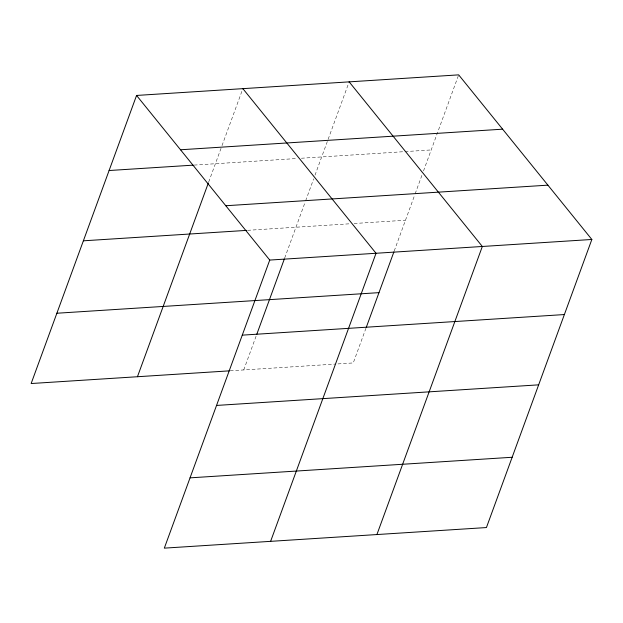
<?xml version="1.0" encoding="UTF-8"?>
<svg xmlns="http://www.w3.org/2000/svg" width="623" height="623" viewBox="0 0 623 623"><rect width="100%" height="100%" fill="white"/><g stroke="black" fill="none" stroke-linecap="round" stroke-linejoin="round"><path stroke-width="0.47" stroke-dasharray="3.12 2.34" d="M208.713 181.986L221.679 146.545M222.014 145.634L242.869 88.653M243.741 369.937L256.435 335.244M284.703 258L305.317 201.665M305.652 200.754L313.673 178.84M315.004 175.188L349.16 81.862M365.95 328.243L353.257 362.936L336.786 363.988M394.219 251.007L414.84 194.664M415.167 193.753L422.184 174.58M423.523 170.928L458.676 74.861M194.135 165.087L297.529 158.476M301.4 158.234L404.07 151.669M405.036 151.607L431.202 149.933M247.65 230.315L350.243 223.758M354.113 223.509L405.48 220.223M230.214 370.802L335.813 364.05"/><path stroke-width="0.93" d="M136.569 95.444L269.743 260.064L164.324 548.139L486.431 527.556L591.85 239.473L458.676 74.861L136.569 95.444L31.15 383.527L229.248 370.864M137.449 376.728L208.378 182.897M256.769 334.333L284.368 258.911M270.616 541.348L376.035 253.273L242.869 88.653M366.285 327.332L393.892 251.91M376.915 534.557L482.334 246.474L349.16 81.862M180.514 149.769L502.629 129.179M109.095 170.523L193.169 165.15M225.799 205.738L547.905 185.156M83.373 240.813L246.685 230.378M269.743 260.064L591.85 239.473M56.872 313.237L378.979 292.646M242.269 335.143L564.376 314.553M216.547 405.433L538.654 384.843M190.046 477.849L512.153 457.266"/></g></svg>
